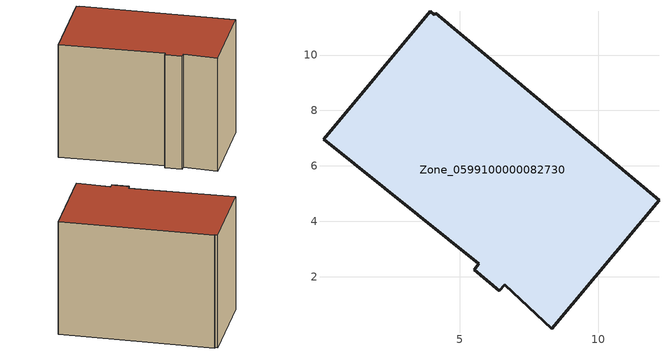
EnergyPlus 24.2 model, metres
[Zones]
Zone_0599100000082730
 floor ground (C_G): 6.43,1.49 5.52,2.25 5.68,2.47 0.09,6.96 3.93,11.57 4.08,11.45 4.13,11.51 12.19,4.76 8.33,0.13 6.62,1.72 z0
 wall outside (C_F): 3.93,11.57 0.09,6.96 5.68,2.47 5.52,2.25 6.43,1.49 6.62,1.72 8.33,0.13 12.19,4.76 4.13,11.51 4.08,11.45 3.93,11.57 z0:8.22
 roof outside (C_R): 5.52,2.25 6.43,1.49 6.62,1.72 8.33,0.13 12.19,4.76 4.13,11.51 4.08,11.45 3.93,11.57 0.09,6.96 5.68,2.47 z8.22
[BUILDING]
Pand.0599100000082730: North Axis=0; Terrain=City; Loads Convergence Tolerance Value=0.04; Temperature Convergence Tolerance Value=0.4; Solar Distribution=FullExterior; Maximum Number of Warmup Days=25; Minimum Number of Warmup Days=1
[Site:Location]
Rotterdam.The.Hague.AP_ZH_NLD Design_Conditions: Latitude=51.96; Longitude=4.45; Time Zone=1; Elevation=-4.5
[SITE:GROUNDTEMPERATURE:BUILDINGSURFACE]
18, 18, 18, 18, 18, 18, 18, 18, 18, 18, 18, 18
[MATERIAL] Thermal Absorptance=0.9; Solar Absorptance=0.7; Visible Absorptance=0.7
Name | Roughness | Thickness | Conductivity | Density | Specific Heat
G.TC.1946-1964 | MediumSmooth | 0.15 | 1 | 540 | 1210
F.TC.1946-1964 | Rough | 0.3 | 0.857143 | 1920 | 840
R.TC.1946-1964 | MediumRough | 0.2 | 0.235294 | 1500 | 1000
[CONSTRUCTION]
C_G: G.TC.1946-1964
C_F: F.TC.1946-1964
C_R: R.TC.1946-1964
[ZONE]
Zone_0599100000082730: Type=1; Multiplier=1; Ceiling Height=Autocalculate; Volume=Autocalculate; Floor Area=autocalculate; Part of Total Floor Area=Yes
[ZONEINFILTRATION:DESIGNFLOWRATE]
Infil_Zone_0599100000082730: Zone or ZoneList or Space or SpaceList=Zone_0599100000082730; Schedule=AlwaysOn; Design Flow Rate Calculation Method=Flow/Area; Flow Rate per Floor Area=0.003; Constant Term Coefficient=1; Temperature Term Coefficient=0; Velocity Term Coefficient=0; Velocity Squared Term Coefficient=0
[HVACTEMPLATE:ZONE:IDEALLOADSAIRSYSTEM]
Zone_0599100000082730: Maximum Heating Supply Air Temperature=50; Minimum Cooling Supply Air Temperature=13; Maximum Heating Supply Air Humidity Ratio=0.0156; Minimum Cooling Supply Air Humidity Ratio=0.0077; Heating Limit=NoLimit; Cooling Limit=NoLimit; Dehumidification Control Type=ConstantSensibleHeatRatio; Cooling Sensible Heat Ratio=0.7; Dehumidification Setpoint=60; Humidification Control Type=None; Humidification Setpoint=30; Outdoor Air Method=None; Outdoor Air Flow Rate per Person=0.00944; Outdoor Air Flow Rate per Zone Floor Area=0; Outdoor Air Flow Rate per Zone=0; Demand Controlled Ventilation Type=None; Outdoor Air Economizer Type=NoEconomizer; Heat Recovery Type=None; Sensible Heat Recovery Effectiveness=0.7; Latent Heat Recovery Effectiveness=0.65
[ZONECONTROL:THERMOSTAT]
ThermostatControl_Zone_0599100000082730: Zone or ZoneList=Zone_0599100000082730; Control Type Schedule=DualSetpointControlType; Control 1=Thermostat_Zone_0599100000082730; Temperature Difference Between Cutout And Setpoint=0
[THERMOSTATSETPOINT:DUALSETPOINT]
Thermostat_Zone_0599100000082730: Heating Setpoint Temperature Schedule=HeatingSetpoint_Zone_0599100000082730; Cooling Setpoint Temperature Schedule=CoolingSetpoint_Zone_0599100000082730
[SCHEDULE:COMPACT]
HeatingSetpoint_Zone_0599100000082730: Through: 12/31, For: AllDays, Until: 24:00, 21
CoolingSetpoint_Zone_0599100000082730: Through: 12/31, For: AllDays, Until: 24:00, 24
DualSetpointControlType: Through: 12/31, For: AllDays, Until: 24:00, 4
AlwaysOn: Through: 12/31, For: AllDays, Until: 24:00, 1
